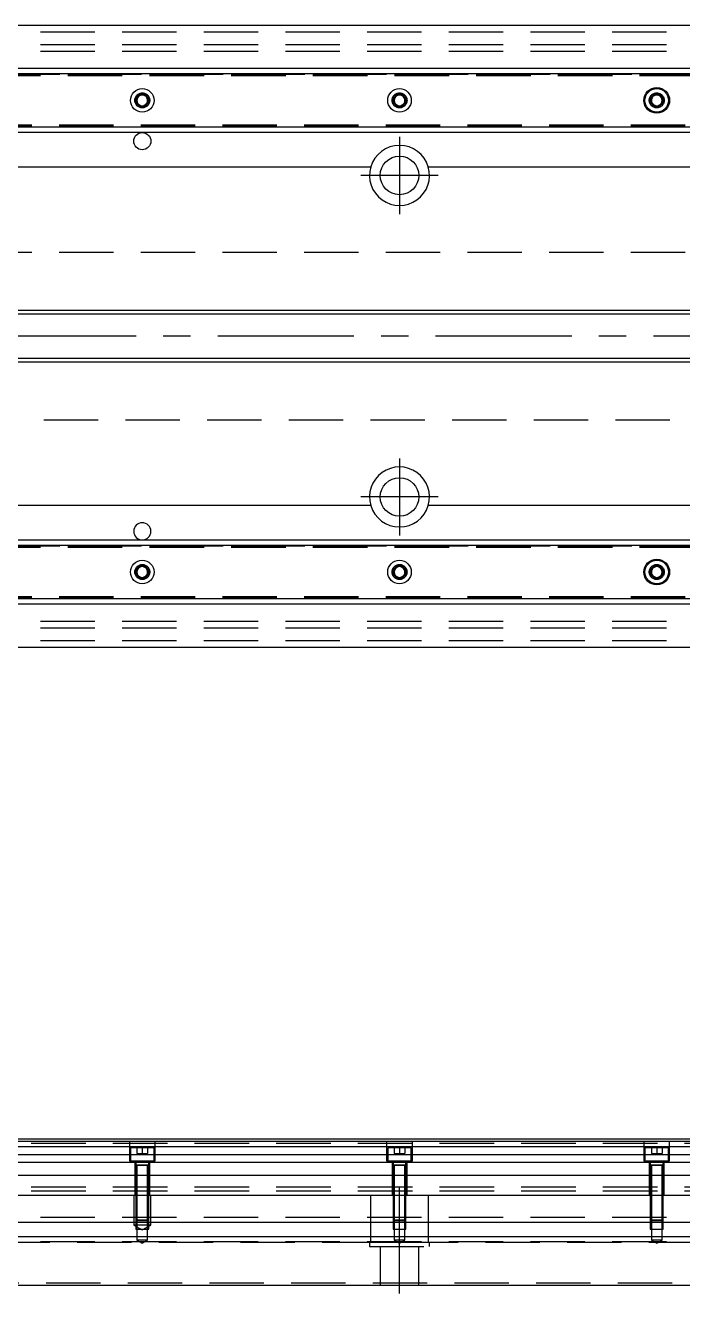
# Model space of a CAD drawing. Extents: x -10 to 956, y -262 to 77.
# Drawn here: x 472.7 to 626, y -223.3 to 72.5 of the extents above; entities that cross this region are included whole.
import ezdxf

# ---------------------------------------------------------------- set-up
doc = ezdxf.new("R2010")
doc.units = 0
doc.linetypes.add('CENTER', pattern=[50.8, 31.75, -6.35, 6.35, -6.35])
doc.linetypes.add('DASHED', pattern=[19.05, 12.7, -6.35])
doc.layers.get('0').update_dxf_attribs({"linetype": 'CONTINUOUS'})
doc.layers.add('CENTER', color=1, linetype='CENTER')

msp = doc.modelspace()

# ---------------------------------------------------------------- linework, layer by layer
at = {"color": 3, "linetype": 'DASHED'}
for p, q in [((0, 71), (760, 71)), ((0, 68), (760, 68)), ((0, 66.5), (760, 66.5)), ((425.5, 61.1), (760, 61.1)), ((425.5, 60.8), (760, 60.8)), ((430, 61.1147), (760, 61.1147)), ((501.477374, 55.25955), (501.5, 55)), ((561.477374, 55.25955), (561.5, 55)), ((621.477374, 55.25955), (621.5, 55)), ((760, 49.2), (425.5, 49.2)), ((760, 48.9), (425.5, 48.9)), ((760, 48.8853), (430, 48.8853)), ((760, 19.5), (76.969694, 19.5)), ((76.969694, -19.5), (760, -19.5)), ((425.5, -48.9), (760, -48.9)), ((425.5, -49.2), (760, -49.2)), ((430, -48.8853), (760, -48.8853)), ((498.5, -55), (498.52041, -54.75339)), ((558.5, -55), (558.52041, -54.75339)), ((618.5, -55), (618.52041, -54.75339)), ((760, -60.8), (425.5, -60.8)), ((760, -61.1), (425.5, -61.1)), ((760, -61.1147), (430, -61.1147)), ((0, -66.5), (760, -66.5)), ((0, -68), (760, -68)), ((0, -71), (760, -71)), ((55, -188.185), (710, -188.185)), ((497, -187.81), (497, -192.31)), ((502.75, -189.31), (497.25, -189.31)), ((497.25, -189.31), (497.25, -192.31)), ((498.75, -189.31), (498.75, -190.61)), ((500, -189.31), (500, -190.61)), ((501.25, -189.31), (501.25, -190.61)), ((502.75, -192.31), (502.75, -189.31)), ((503, -192.31), (503, -187.81)), ((557, -187.81), (557, -192.31)), ((562.75, -189.31), (557.25, -189.31)), ((557.25, -189.31), (557.25, -192.31)), ((558.75, -189.31), (558.75, -190.61)), ((560, -189.31), (560, -190.61)), ((561.25, -189.31), (561.25, -190.61)), ((562.75, -192.31), (562.75, -189.31)), ((563, -192.31), (563, -187.81)), ((617, -187.81), (617, -192.31)), ((622.75, -189.31), (617.25, -189.31)), ((617.25, -189.31), (617.25, -192.31)), ((618.75, -189.31), (618.75, -190.61)), ((620, -189.31), (620, -190.61)), ((621.25, -189.31), (621.25, -190.61)), ((622.75, -192.31), (622.75, -189.31)), ((623, -192.31), (623, -187.81)), ((498.75, -190.61), (500, -190.61)), ((500, -190.61), (501.25, -190.61)), ((558.75, -190.61), (560, -190.61)), ((560, -190.61), (561.25, -190.61)), ((618.75, -190.61), (620, -190.61)), ((620, -190.61), (621.25, -190.61)), ((497, -192.31), (503, -192.31)), ((498.25, -192.31), (498.25, -200.31)), ((501.500006, -193.31), (498.499994, -193.31)), ((499.998804, -193.31), (498.499994, -193.31)), ((498.5, -192.31), (498.5, -193.31)), ((498.5, -193.305), (498.5, -193.31)), ((498.5, -193.31), (498.62467, -193.31)), ((498.624678, -193.31), (498.5, -193.31)), ((498.5, -193.31), (498.5, -193.315)), ((498.5, -193.31), (498.5, -200.31)), ((498.62467, -193.31), (501.375392, -193.31)), ((499.998804, -193.31), (498.624678, -193.31)), ((498.75, -193.31), (498.75, -200.31)), ((501.500006, -193.31), (499.998804, -193.31)), ((501.37533, -193.31), (499.998804, -193.31)), ((501.25, -200.31), (501.25, -193.31)), ((501.5, -193.31), (501.37533, -193.31)), ((501.375392, -193.31), (501.5, -193.31)), ((501.5, -193.31), (501.5, -192.31)), ((501.5, -193.31), (501.5, -193.305)), ((501.5, -193.315), (501.5, -193.31)), ((501.5, -200.31), (501.5, -193.31)), ((501.75, -200.31), (501.75, -192.31)), ((557, -192.31), (563, -192.31)), ((558.25, -192.31), (558.25, -200.31)), ((561.500006, -193.31), (558.499994, -193.31)), ((559.998804, -193.31), (558.499994, -193.31)), ((558.5, -192.31), (558.5, -193.31)), ((558.5, -193.305), (558.5, -193.31)), ((558.5, -193.31), (558.62467, -193.31)), ((558.624678, -193.31), (558.5, -193.31)), ((558.5, -193.31), (558.5, -193.315)), ((558.5, -193.31), (558.5, -200.31)), ((558.62467, -193.31), (561.375392, -193.31)), ((559.998804, -193.31), (558.624678, -193.31)), ((558.75, -193.31), (558.75, -200.31)), ((561.500006, -193.31), (559.998804, -193.31)), ((561.37533, -193.31), (559.998804, -193.31)), ((561.25, -200.31), (561.25, -193.31)), ((561.5, -193.31), (561.37533, -193.31)), ((561.375392, -193.31), (561.5, -193.31)), ((561.5, -193.31), (561.5, -192.31)), ((561.5, -193.31), (561.5, -193.305)), ((561.5, -193.315), (561.5, -193.31)), ((561.5, -200.31), (561.5, -193.31)), ((561.75, -200.31), (561.75, -192.31)), ((617, -192.31), (623, -192.31)), ((618.25, -192.31), (618.25, -200.31)), ((621.500006, -193.31), (618.499994, -193.31)), ((619.998804, -193.31), (618.499994, -193.31)), ((618.5, -192.31), (618.5, -193.31)), ((618.5, -193.305), (618.5, -193.31)), ((618.5, -193.31), (618.62467, -193.31)), ((618.624678, -193.31), (618.5, -193.31)), ((618.5, -193.31), (618.5, -193.315)), ((618.5, -193.31), (618.5, -200.31)), ((618.62467, -193.31), (621.375392, -193.31)), ((619.998804, -193.31), (618.624678, -193.31)), ((618.75, -193.31), (618.75, -200.31)), ((621.500006, -193.31), (619.998804, -193.31)), ((621.37533, -193.31), (619.998804, -193.31)), ((621.25, -200.31), (621.25, -193.31)), ((621.5, -193.31), (621.37533, -193.31)), ((621.375392, -193.31), (621.5, -193.31)), ((621.5, -193.31), (621.5, -192.31)), ((621.5, -193.31), (621.5, -193.305)), ((621.5, -193.315), (621.5, -193.31)), ((621.5, -200.31), (621.5, -193.31)), ((621.75, -200.31), (621.75, -192.31)), ((55, -198.435), (710, -198.435)), ((55, -199.31), (710, -199.31)), ((498, -200.31), (498, -207.31)), ((498.5, -200.31), (498.5, -206.06)), ((498.500006, -200.31), (498.500002, -206.06)), ((498.75, -200.31), (498.75, -206.31)), ((501.25, -206.31), (501.25, -200.31)), ((501.499998, -206.06), (501.499994, -200.31)), ((501.5, -206.06), (501.5, -200.31)), ((502, -207.31), (502, -200.31)), ((553.291796, -211.31), (553.291796, -200.31)), ((558.5, -200.31), (558.5, -206.06)), ((558.500006, -200.31), (558.500002, -206.06)), ((558.75, -200.31), (558.75, -206.31)), ((561.25, -206.31), (561.25, -200.31)), ((561.499998, -206.06), (561.499994, -200.31)), ((561.5, -206.06), (561.5, -200.31)), ((566.708204, -200.31), (566.708204, -211.31)), ((618.5, -200.31), (618.5, -206.06)), ((618.500006, -200.31), (618.500002, -206.06)), ((618.75, -200.31), (618.75, -206.31)), ((621.25, -206.31), (621.25, -200.31)), ((621.499998, -206.06), (621.499994, -200.31)), ((621.5, -206.06), (621.5, -200.31)), ((0, -205.46), (760, -205.46)), ((498.5, -206.06), (501.5, -206.06)), ((498.5, -206.06), (498.75, -206.31)), ((498.500002, -206.06), (498.500006, -206.61)), ((498.500006, -206.61), (498.500006, -208.31)), ((501.25, -206.31), (498.75, -206.31)), ((498.75, -206.31), (498.75, -208.31)), ((501.25, -206.31), (501.5, -206.06)), ((501.25, -208.31), (501.25, -206.31)), ((501.499994, -206.61), (501.499998, -206.06)), ((501.499994, -208.31), (501.499994, -206.61)), ((558.5, -206.06), (561.5, -206.06)), ((558.5, -206.06), (558.75, -206.31)), ((558.500002, -206.06), (558.500006, -206.61)), ((558.500006, -206.61), (558.500006, -208.31)), ((561.25, -206.31), (558.75, -206.31)), ((558.75, -206.31), (558.75, -208.31)), ((561.25, -206.31), (561.5, -206.06)), ((561.25, -208.31), (561.25, -206.31)), ((561.499994, -206.61), (561.499998, -206.06)), ((561.499994, -208.31), (561.499994, -206.61)), ((618.5, -206.06), (621.5, -206.06)), ((618.5, -206.06), (618.75, -206.31)), ((618.500002, -206.06), (618.500006, -206.61)), ((618.500006, -206.61), (618.500006, -208.31)), ((621.25, -206.31), (618.75, -206.31)), ((618.75, -206.31), (618.75, -208.31)), ((621.25, -206.31), (621.5, -206.06)), ((621.25, -208.31), (621.25, -206.31)), ((621.499994, -206.61), (621.499998, -206.06)), ((621.499994, -208.31), (621.499994, -206.61)), ((502, -207.31), (498, -207.31)), ((498, -207.31), (500, -208.4647)), ((498.500006, -208.31), (501.499994, -208.31)), ((498.75, -208.31), (498.75, -210.81)), ((500, -208.4647), (502, -207.31)), ((501.25, -210.81), (501.25, -208.31)), ((558.500006, -208.31), (561.499994, -208.31)), ((558.75, -208.31), (558.75, -210.81)), ((561.25, -210.81), (561.25, -208.31)), ((618.500006, -208.31), (621.499994, -208.31)), ((618.75, -208.31), (618.75, -210.81)), ((621.25, -210.81), (621.25, -208.31)), ((0, -211.16), (760, -211.16)), ((446.708204, -211.31), (703.291796, -211.31)), ((501.25, -210.81), (498.75, -210.81)), ((498.75, -210.81), (500, -211.531688)), ((500, -211.531688), (501.25, -210.81)), ((553, -211.31), (553, -212.31)), ((553, -212.31), (567, -212.31)), ((553.291796, -211.31), (566.708204, -211.31)), ((555.5, -212.31), (555.5, -221.31)), ((561.25, -210.81), (558.75, -210.81)), ((558.75, -210.81), (560, -211.531688)), ((560, -211.531688), (561.25, -210.81)), ((564.5, -221.31), (564.5, -212.31)), ((567, -212.31), (567, -211.31)), ((621.25, -210.81), (618.75, -210.81)), ((618.75, -210.81), (620, -211.531688)), ((620, -211.531688), (621.25, -210.81)), ((77.499994, -220.81), (760, -220.81))]:
    msp.add_line(p, q, dxfattribs=at)
at = {"color": 7, "linetype": 'CONTINUOUS'}
for p, q in [((760, 72.5), (430, 72.5)), ((430, 62.5), (760, 62.5)), ((430, 61.247728), (760, 61.247728)), ((498.75, 55.721688), (500, 56.443376)), ((500, 56.443376), (501.25, 55.721688)), ((558.75, 55.721688), (560, 56.443376)), ((560, 56.443376), (561.25, 55.721688)), ((618.75, 55.721688), (620, 56.443376)), ((620, 56.443376), (621.25, 55.721688)), ((498.75, 54.278312), (498.75, 55.721688)), ((500, 53.556624), (498.75, 54.278312)), ((501.25, 54.278312), (500, 53.556624)), ((501.25, 55.721688), (501.25, 54.278312)), ((558.75, 54.278312), (558.75, 55.721688)), ((560, 53.556624), (558.75, 54.278312)), ((561.25, 54.278312), (560, 53.556624)), ((561.25, 55.721688), (561.25, 54.278312)), ((618.75, 54.278312), (618.75, 55.721688)), ((620, 53.556624), (618.75, 54.278312)), ((621.25, 54.278312), (620, 53.556624)), ((621.25, 55.721688), (621.25, 54.278312)), ((760, 48.752272), (430, 48.752272)), ((760, 47.5), (430, 47.5)), ((446.708204, 39.5), (553.291796, 39.5)), ((566.708204, 39.5), (673.291796, 39.5)), ((710, 6), (430, 6)), ((430, -6), (710, -6)), ((553.291796, -39.5), (446.708204, -39.5)), ((673.291796, -39.5), (566.708204, -39.5)), ((430, -47.5), (760, -47.5)), ((430, -48.752272), (760, -48.752272)), ((498.75, -54.278312), (500, -53.556624)), ((498.75, -55.721688), (498.75, -54.278312)), ((500, -56.443376), (498.75, -55.721688)), ((500, -53.556624), (501.25, -54.278312)), ((501.25, -55.721688), (500, -56.443376)), ((501.25, -54.278312), (501.25, -55.721688)), ((558.75, -54.278312), (560, -53.556624)), ((558.75, -55.721688), (558.75, -54.278312)), ((560, -56.443376), (558.75, -55.721688)), ((560, -53.556624), (561.25, -54.278312)), ((561.25, -55.721688), (560, -56.443376)), ((561.25, -54.278312), (561.25, -55.721688)), ((618.75, -54.278312), (620, -53.556624)), ((618.75, -55.721688), (618.75, -54.278312)), ((620, -56.443376), (618.75, -55.721688)), ((620, -53.556624), (621.25, -54.278312)), ((621.25, -55.721688), (620, -56.443376)), ((621.25, -54.278312), (621.25, -55.721688)), ((760, -61.247728), (430, -61.247728)), ((760, -62.5), (430, -62.5)), ((430, -72.5), (760, -72.5)), ((710.005, -187.31), (425.5, -187.31)), ((760, -187.81), (425.5, -187.81)), ((760, -189.062272), (425.5, -189.062272)), ((425.5, -190.83668), (760, -190.83668)), ((760, -192.733076), (425.5, -192.733076)), ((760, -195.787372), (425.5, -195.787372)), ((0, -200.31), (760, -200.31)), ((0, -206.61), (760, -206.61)), ((0, -210.01), (760, -210.01)), ((0, -221.31), (760, -221.31))]:
    msp.add_line(p, q, dxfattribs=at)
at = {"color": 3, "linetype": 'CONTINUOUS'}
for p, q in [((710, 5.125), (430, 5.125)), ((430, -5.125), (710, -5.125))]:
    msp.add_line(p, q, dxfattribs=at)
at = {"color": 7, "linetype": 'CONTINUOUS'}
for centre, radius in [((500, 55), 2.75), ((560, 55), 2.75), ((620, 55), 3), ((620, 55), 2.75), ((500, 45.5), 2), ((560, 37.5), 4.5), ((560, -37.5), 4.5), ((500, -55), 2.75), ((560, -55), 2.75), ((620, -55), 3), ((620, -55), 2.75)]:
    msp.add_circle(centre, radius, dxfattribs=at)
at = {"color": 3, "linetype": 'DASHED'}
for centre, radius in [((500, 55), 1.75), ((500, 55), 1.5), ((560, 55), 1.75), ((560, 55), 1.5), ((620, 55), 1.75), ((620, 55), 1.5), ((500, -55), 1.75), ((500, -55), 1.5), ((560, -55), 1.75), ((560, -55), 1.5), ((620, -55), 1.75), ((620, -55), 1.5)]:
    msp.add_circle(centre, radius, dxfattribs=at)
at = {"color": 7, "linetype": 'CONTINUOUS'}
for centre, radius, start, end in [((500, 55), 1.25, 60, 120), ((560, 55), 1.25, 60, 120), ((620, 55), 1.25, 60, 120), ((500, 55), 1.25, 120, 180), ((500, 55), 1.25, 180, 240), ((500, 55), 1.25, 240, 300), ((500, 55), 1.25, 0, 60), ((500, 55), 1.25, 300, 0), ((560, 55), 1.25, 120, 180), ((560, 55), 1.25, 180, 240), ((560, 55), 1.25, 240, 300), ((560, 55), 1.25, 0, 60), ((560, 55), 1.25, 300, 0), ((620, 55), 1.25, 120, 180), ((620, 55), 1.25, 180, 240), ((620, 55), 1.25, 240, 300), ((620, 55), 1.25, 0, 60), ((620, 55), 1.25, 300, 0), ((560, 37.5), 7, 16.60155, 163.39845), ((560, 37.5), 7, 163.39845, 16.60155), ((560, -37.5), 7, 343.39845, 196.60155), ((560, -37.5), 7, 196.60155, 343.39845), ((500, -45.5), 2, 90, 270), ((500, -45.5), 2, 270, 90), ((500, -55), 1.25, 120, 180), ((500, -55), 1.25, 180, 240), ((500, -55), 1.25, 60, 120), ((500, -55), 1.25, 240, 300), ((500, -55), 1.25, 0, 60), ((500, -55), 1.25, 300, 0), ((560, -55), 1.25, 120, 180), ((560, -55), 1.25, 180, 240), ((560, -55), 1.25, 60, 120), ((560, -55), 1.25, 240, 300), ((560, -55), 1.25, 0, 60), ((560, -55), 1.25, 300, 0), ((620, -55), 1.25, 120, 180), ((620, -55), 1.25, 180, 240), ((620, -55), 1.25, 60, 120), ((620, -55), 1.25, 240, 300), ((620, -55), 1.25, 0, 60), ((620, -55), 1.25, 300, 0)]:
    msp.add_arc(centre, radius, start, end, dxfattribs=at)
at = {"layer": 'CENTER', "color": 1, "linetype": 'CENTER'}
for p, q in [((560, 46.5), (560, 28.5)), ((569, 37.5), (551, 37.5)), ((803.361871, 0), (-10.32213, 0)), ((560, -28.5), (560, -46.5)), ((569, -37.5), (551, -37.5)), ((560, -223.31), (560, -198.31))]:
    msp.add_line(p, q, dxfattribs=at)

doc.saveas('drawing.dxf')
